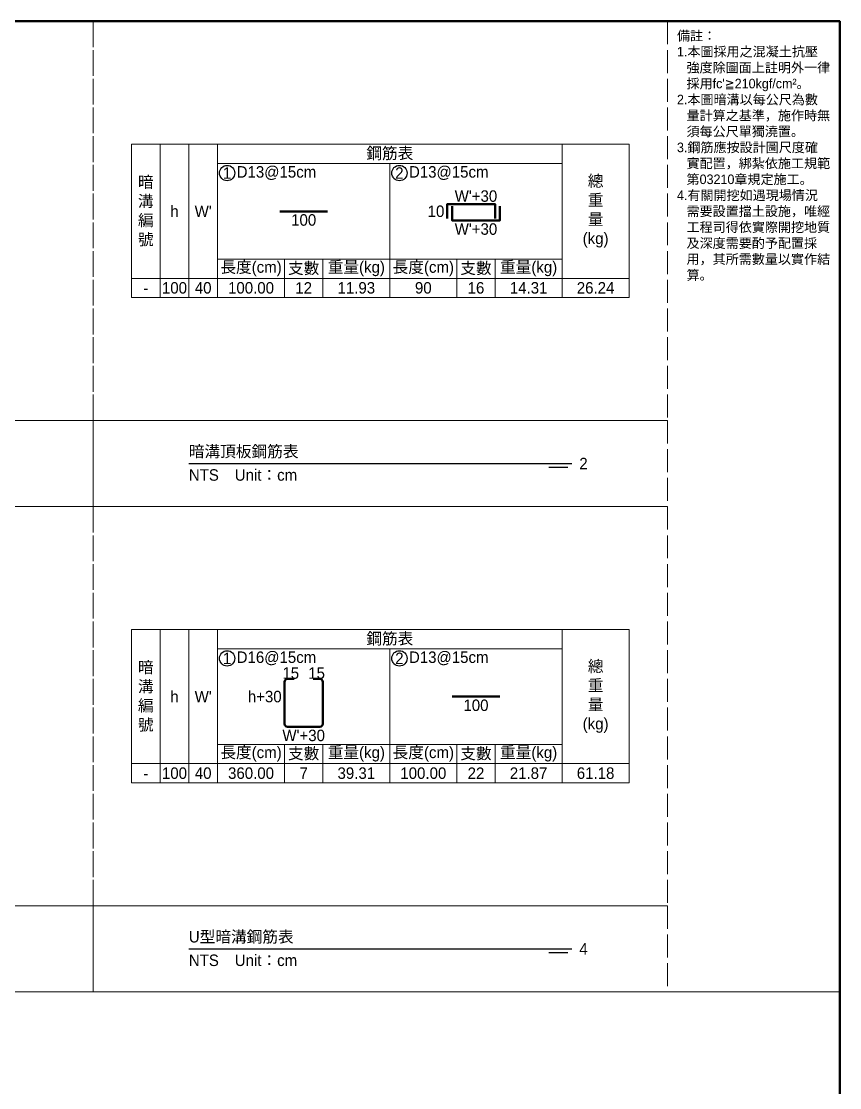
# Model space of a CAD drawing. Extents: x -3420 to 2030, y -3892 to 566.
# Drawn here: x -428 to 0, y -3335 to -2778 of the extents above; entities that cross this region are included whole.
import ezdxf

# ---------------------------------------------------------------- set-up
doc = ezdxf.new("R2010")
doc.units = 0
doc.header["$MEASUREMENT"] = 0
doc.linetypes.add('ACAD_ISO02W100', pattern=[15, 12, -3])
for name, color, linetype, lineweight in [('一、1.基本-圖框', 7, 'Continuous', 20), ('一、3.基本-變更', 1, 'Continuous', 50), ('二、5.繪圖-鋼筋', 60, 'Continuous', 50)]:
    doc.layers.add(name, color=color, linetype=linetype, lineweight=lineweight)
doc.layers.add('一、4.基本-隱藏', color=9, linetype='ACAD_ISO02W100', lineweight=20, plot=False)
doc.layers.add('三、1.文字-說明文字', color=2, linetype='Continuous')
doc.layers.add('三、3.文字-註解文字', color=2, linetype='Continuous')
doc.styles.add('次圖名(詳圖)', font='MS PGothic.ttf', dxfattribs={"height": 6})
doc.styles.add('註解文字(詳圖)', font='MS PGothic.ttf', dxfattribs={"height": 5})

msp = doc.modelspace()

# ---------------------------------------------------------------- linework, layer by layer
at = {"layer": '一、1.基本-圖框'}
for points in [[(-370, -2912.25), (-355, -2912.25), (-355, -2842.25), (-370, -2842.25)], [(-355, -2912.25), (-340, -2912.25), (-340, -2842.25), (-355, -2842.25)], [(-340, -2912.25), (-325, -2912.25), (-325, -2842.25), (-340, -2842.25)], [(-325, -2852.25), (-145, -2852.25), (-145, -2842.25), (-325, -2842.25)], [(-110, -2912.25), (-145, -2912.25), (-145, -2842.25), (-110, -2842.25)], [(-325, -2852.25), (-235, -2852.25), (-235, -2902.25), (-325, -2902.25)], [(-235, -2852.25), (-145, -2852.25), (-145, -2902.25), (-235, -2902.25)], [(-325, -2902.25), (-290, -2902.25), (-290, -2912.25), (-325, -2912.25)], [(-290, -2902.25), (-270, -2902.25), (-270, -2912.25), (-290, -2912.25)], [(-270, -2902.25), (-235, -2902.25), (-235, -2912.25), (-270, -2912.25)], [(-235, -2902.25), (-200, -2902.25), (-200, -2912.25), (-235, -2912.25)], [(-200, -2902.25), (-180, -2902.25), (-180, -2912.25), (-200, -2912.25)], [(-180, -2902.25), (-145, -2902.25), (-145, -2912.25), (-180, -2912.25)], [(-370, -2912.25), (-355, -2912.25), (-355, -2922.25), (-370, -2922.25)], [(-355, -2912.25), (-340, -2912.25), (-340, -2922.25), (-355, -2922.25)], [(-340, -2912.25), (-325, -2912.25), (-325, -2922.25), (-340, -2922.25)], [(-325, -2912.25), (-290, -2912.25), (-290, -2922.25), (-325, -2922.25)], [(-290, -2912.25), (-270, -2912.25), (-270, -2922.25), (-290, -2922.25)], [(-270, -2912.25), (-235, -2912.25), (-235, -2922.25), (-270, -2922.25)], [(-235, -2912.25), (-200, -2912.25), (-200, -2922.25), (-235, -2922.25)], [(-200, -2912.25), (-180, -2912.25), (-180, -2922.25), (-200, -2922.25)], [(-180, -2912.25), (-145, -2912.25), (-145, -2922.25), (-180, -2922.25)], [(-145, -2912.25), (-110, -2912.25), (-110, -2922.25), (-145, -2922.25)], [(-370, -3165.75), (-355, -3165.75), (-355, -3095.75), (-370, -3095.75)], [(-355, -3165.75), (-340, -3165.75), (-340, -3095.75), (-355, -3095.75)], [(-340, -3165.75), (-325, -3165.75), (-325, -3095.75), (-340, -3095.75)], [(-325, -3105.75), (-145, -3105.75), (-145, -3095.75), (-325, -3095.75)], [(-110, -3165.75), (-145, -3165.75), (-145, -3095.75), (-110, -3095.75)], [(-325, -3105.75), (-235, -3105.75), (-235, -3155.75), (-325, -3155.75)], [(-235, -3105.75), (-145, -3105.75), (-145, -3155.75), (-235, -3155.75)], [(-325, -3155.75), (-290, -3155.75), (-290, -3165.75), (-325, -3165.75)], [(-290, -3155.75), (-270, -3155.75), (-270, -3165.75), (-290, -3165.75)], [(-270, -3155.75), (-235, -3155.75), (-235, -3165.75), (-270, -3165.75)], [(-235, -3155.75), (-200, -3155.75), (-200, -3165.75), (-235, -3165.75)], [(-200, -3155.75), (-180, -3155.75), (-180, -3165.75), (-200, -3165.75)], [(-180, -3155.75), (-145, -3155.75), (-145, -3165.75), (-180, -3165.75)], [(-370, -3165.75), (-355, -3165.75), (-355, -3175.75), (-370, -3175.75)], [(-355, -3165.75), (-340, -3165.75), (-340, -3175.75), (-355, -3175.75)], [(-340, -3165.75), (-325, -3165.75), (-325, -3175.75), (-340, -3175.75)], [(-325, -3165.75), (-290, -3165.75), (-290, -3175.75), (-325, -3175.75)], [(-290, -3165.75), (-270, -3165.75), (-270, -3175.75), (-290, -3175.75)], [(-270, -3165.75), (-235, -3165.75), (-235, -3175.75), (-270, -3175.75)], [(-235, -3165.75), (-200, -3165.75), (-200, -3175.75), (-235, -3175.75)], [(-200, -3165.75), (-180, -3165.75), (-180, -3175.75), (-200, -3175.75)], [(-180, -3165.75), (-145, -3165.75), (-145, -3175.75), (-180, -3175.75)], [(-145, -3165.75), (-110, -3165.75), (-110, -3175.75), (-145, -3175.75)]]:
    msp.add_lwpolyline(points, close=True, dxfattribs=at)
at = {"layer": '一、3.基本-變更'}
msp.add_lwpolyline([(-3420, -2778), (0, -2778), (0, -3892), (-3420, -3892)], close=True, dxfattribs=at)
at = {"layer": '一、4.基本-隱藏'}
for points in [[(-780, -2778), (0, -2778), (0, -3285), (-780, -3285)], [(-780, -2778), (-390, -2778), (-390, -2986.5), (-780, -2986.5)], [(-390, -2778), (-90, -2778), (-90, -2986.5), (-390, -2986.5)], [(-780, -2986.5), (-390, -2986.5), (-390, -3031.5), (-780, -3031.5)], [(-390, -2986.5), (-90, -2986.5), (-90, -3031.5), (-390, -3031.5)], [(-780, -3031.5), (-390, -3031.5), (-390, -3240), (-780, -3240)], [(-390, -3031.5), (-90, -3031.5), (-90, -3240), (-390, -3240)], [(-780, -3240), (-390, -3240), (-390, -3285), (-780, -3285)], [(-390, -3240), (-90, -3240), (-90, -3285), (-390, -3285)]]:
    msp.add_lwpolyline(points, close=True, dxfattribs=at)
msp.add_lwpolyline([(-780, -3285), (0, -3285)], dxfattribs=at)
at = {"layer": '三、3.文字-註解文字'}
for points in [[(-340, -3009), (-140, -3009)], [(-142, -3011), (-152, -3011)], [(-340, -3262.5), (-140, -3262.5)], [(-142, -3264.5), (-152, -3264.5)]]:
    msp.add_lwpolyline(points, dxfattribs=at)
for centre in [(-320, -2857.25), (-230, -2857.25), (-320, -3110.75), (-230, -3110.75)]:
    msp.add_circle(centre, 4, dxfattribs=at)
at = {"layer": '二、5.繪圖-鋼筋'}
for points in [[(-205, -2881), (-205, -2873.5), (-180, -2873.5), (-180, -2881)], [(-292.5, -2877.25), (-267.5, -2877.25)], [(-202.5, -2874.5), (-202.5, -2882), (-177.5, -2882), (-177.5, -2874.5)], [(-202.5, -3130.75), (-177.5, -3130.75)]]:
    msp.add_lwpolyline(points, dxfattribs=at)
msp.add_lwpolyline([(-285, -3121.5), (-288.5, -3121.5, 0.4142136), (-290, -3123), (-290, -3145, 0.4142136), (-288.5, -3146.5), (-271.5, -3146.5, 0.4142136), (-270, -3145), (-270, -3123, 0.4142136), (-271.5, -3121.5), (-275, -3121.5)], format="xyb", dxfattribs=at)

# ---------------------------------------------------------------- texts
at = {"layer": '一、1.基本-圖框', "char_height": 6, "attachment_point": 5, "style": '註解文字(詳圖)'}
for s, width, insert in [('{\\fMS PGothic|b0|i0|c128|p34;鋼筋表}', 94.24964, (-235, -2847.25)), ('暗{\\fMS PGothic|b0|i0|c128|p34;溝編號}', 12.98354, (-362.5, -2877.25)), ('{\\fMS PGothic|b0|i0|c128|p34;總重量(kg)}', 6, (-127.5, -2877.25)), ('{\\fMS PGothic|b0|i0|c128|p34;h}', 12.98354, (-347.5, -2877.25)), ("W'", 22.32258, (-332.5, -2877.25)), ('{\\fMS PGothic|b0|i0|c128|p34;長度(cm)}', 35.02324, (-307.5, -2907.25)), ('{\\fMS PGothic|b0|i0|c128|p34;支數}', 19.27354, (-280, -2907.25)), ('{\\fMS PGothic|b0|i0|c128|p34;重量(kg)}', 30.27214, (-252.5, -2907.25)), ('{\\fMS PGothic|b0|i0|c128|p34;長度(cm)}', 35.02324, (-217.5, -2907.25)), ('{\\fMS PGothic|b0|i0|c128|p34;支數}', 19.27354, (-190, -2907.25)), ('{\\fMS PGothic|b0|i0|c128|p34;重量(kg)}', 30.27214, (-162.5, -2907.25)), ('{\\fMS PGothic|b0|i0|c128|p34;鋼筋表}', 94.24964, (-235, -3100.75)), ('暗{\\fMS PGothic|b0|i0|c128|p34;溝編號}', 12.98354, (-362.5, -3130.75)), ('{\\fMS PGothic|b0|i0|c128|p34;總重量(kg)}', 6, (-127.5, -3130.75)), ('{\\fMS PGothic|b0|i0|c128|p34;h}', 12.98354, (-347.5, -3130.75)), ("W'", 22.32258, (-332.5, -3130.75)), ('{\\fMS PGothic|b0|i0|c128|p34;長度(cm)}', 35.02324, (-307.5, -3160.75)), ('{\\fMS PGothic|b0|i0|c128|p34;支數}', 19.27354, (-280, -3160.75)), ('{\\fMS PGothic|b0|i0|c128|p34;重量(kg)}', 30.27214, (-252.5, -3160.75)), ('{\\fMS PGothic|b0|i0|c128|p34;長度(cm)}', 35.02324, (-217.5, -3160.75)), ('{\\fMS PGothic|b0|i0|c128|p34;支數}', 19.27354, (-190, -3160.75)), ('{\\fMS PGothic|b0|i0|c128|p34;重量(kg)}', 30.27214, (-162.5, -3160.75))]:
    msp.add_mtext_dynamic_manual_height_columns(s, width=width, gutter_width=30, heights=[0], dxfattribs=dict(at, insert=insert))
at = {"layer": '三、1.文字-說明文字', "insert": (-85, -2783), "char_height": 5, "attachment_point": 1, "style": '註解文字(詳圖)'}
msp.add_mtext_dynamic_manual_height_columns("{\\fMS PGothic|b0|i0|c128|p34;備註：\\P\\pi-5,l5;1.本圖採用之混凝土抗壓強度除圖面上註明外一律採用fc'≧210kgf/cm²。\\P2.本圖暗溝以每公尺為數量計算之基準，施作時無須每公尺單獨澆置。\\P3.鋼筋應按設計圖尺度確實配置，綁紮依施工規範第03210章規定施工。\\P4.有關開挖如遇現場情況需要設置擋土設施，唯經工程司得依實際開挖地質及深度需要酌予配置採用，其所需數量以實作結算。}", width=80, gutter_width=30, heights=[0], dxfattribs=at)
at = {"layer": '三、3.文字-註解文字', "char_height": 6}
for s, width, gutter_width, insert, attachment_point, style in [('1', 8.38231, 30, (-320, -2857.25), 5, '註解文字(詳圖)'), ('D13@15cm', 6.06582, 30, (-315, -2857.25), 4, '註解文字(詳圖)'), ('2', 8.38231, 30, (-230, -2857.25), 5, '註解文字(詳圖)'), ('{\\fMS PGothic|b0|i0|c128|p34;D1}3{\\fMS PGothic|b0|i0|c128|p34;@}1{\\fMS PGothic|b0|i0|c128|p34;5cm}', 6.06582, 30, (-225, -2857.25), 4, '註解文字(詳圖)'), ('-', 9.06048, 30, (-362.5, -2917.25), 5, '註解文字(詳圖)'), ('100', 9.06048, 30, (-347.5, -2917.25), 5, '註解文字(詳圖)'), ('40', 9.06048, 30, (-332.5, -2917.25), 5, '註解文字(詳圖)'), ('100.00', 9.06048, 30, (-307.5, -2917.25), 5, '註解文字(詳圖)'), ('12', 9.06048, 30, (-280, -2917.25), 5, '註解文字(詳圖)'), ('11.93', 9.06048, 30, (-252.5, -2917.25), 5, '註解文字(詳圖)'), ('90', 9.06048, 30, (-217.5, -2917.25), 5, '註解文字(詳圖)'), ('16', 9.06048, 30, (-190, -2917.25), 5, '註解文字(詳圖)'), ('14.31', 9.06048, 30, (-162.5, -2917.25), 5, '註解文字(詳圖)'), ('26.24', 9.06048, 30, (-127.5, -2917.25), 5, '註解文字(詳圖)'), ('暗{\\fMS PGothic|b0|i0|c128|p34;溝}頂板鋼筋表', 134.12151, 15, (-340, -3003), 4, '次圖名(詳圖)'), ('2', 3, 15, (-136, -3009), 4, '次圖名(詳圖)'), ('NTS{\\fMS PGothic|b0|i0|c128|p34;^IUnit：cm}', 136.03259, 15, (-340, -3015), 4, '次圖名(詳圖)'), ('1', 8.38231, 30, (-320, -3110.75), 5, '註解文字(詳圖)'), ('{\\fMS PGothic|b0|i0|c128|p34;D1}6{\\fMS PGothic|b0|i0|c128|p34;@15cm}', 6.06582, 30, (-315, -3110.75), 4, '註解文字(詳圖)'), ('2', 8.38231, 30, (-230, -3110.75), 5, '註解文字(詳圖)'), ('{\\fMS PGothic|b0|i0|c128|p34;D1}3{\\fMS PGothic|b0|i0|c128|p34;@}1{\\fMS PGothic|b0|i0|c128|p34;5cm}', 6.06582, 30, (-225, -3110.75), 4, '註解文字(詳圖)'), ('100', 9.06048, 30, (-347.5, -3170.75), 5, '註解文字(詳圖)'), ('40', 9.06048, 30, (-332.5, -3170.75), 5, '註解文字(詳圖)'), ('360.00', 9.06048, 30, (-307.5, -3170.75), 5, '註解文字(詳圖)'), ('7', 9.06048, 30, (-280, -3170.75), 5, '註解文字(詳圖)'), ('39.31', 9.06048, 30, (-252.5, -3170.75), 5, '註解文字(詳圖)'), ('{\\fMS PGothic|b0|i0|c128|p34;100}.00', 9.06048, 30, (-217.5, -3170.75), 5, '註解文字(詳圖)'), ('22', 9.06048, 30, (-190, -3170.75), 5, '註解文字(詳圖)'), ('21.87', 9.06048, 30, (-162.5, -3170.75), 5, '註解文字(詳圖)'), ('61.18', 9.06048, 30, (-127.5, -3170.75), 5, '註解文字(詳圖)'), ('-', 9.06048, 30, (-362.5, -3170.75), 5, '註解文字(詳圖)'), ('U型暗溝鋼筋表', 134.12151, 15, (-340, -3256.5), 4, '次圖名(詳圖)'), ('4', 3, 15, (-136, -3262.5), 4, '次圖名(詳圖)'), ('NTS{\\fMS PGothic|b0|i0|c128|p34;^IUnit：cm}', 136.03259, 15, (-340, -3268.5), 4, '次圖名(詳圖)')]:
    msp.add_mtext_dynamic_manual_height_columns(s, width=width, gutter_width=gutter_width, heights=[0], dxfattribs=dict(at, insert=insert, attachment_point=attachment_point, style=style))
at = {"layer": '二、5.繪圖-鋼筋', "char_height": 6, "style": '註解文字(詳圖)'}
for s, width, insert, attachment_point in [("{\\fMS PGothic|b0|i0|c128|p34;W'}+3{\\fMS PGothic|b0|i0|c128|p34;0}", 3.56631, (-190, -2866.277), 2), ('{\\fMS PGothic|b0|i0|c128|p34;10}', 8.87231, (-206.5, -2877.25), 6), ('100', 3.56631, (-280, -2878.75), 2), ("{\\fMS PGothic|b0|i0|c128|p34;W'}+3{\\fMS PGothic|b0|i0|c128|p34;0}", 3.56631, (-190, -2883.5), 2), ('15', 8.87231, (-286.75, -3121.5), 8), ('15', 8.87231, (-273.25, -3121.5), 8), ('{\\fMS PGothic|b0|i0|c128|p34;h+}3{\\fMS PGothic|b0|i0|c128|p34;0}', 8.87231, (-291.5, -3130.75), 6), ('100', 3.56631, (-190, -3132.25), 2), ("{\\fMS PGothic|b0|i0|c128|p34;W'+}3{\\fMS PGothic|b0|i0|c128|p34;0}", 3.56631, (-280, -3148), 2)]:
    msp.add_mtext_dynamic_manual_height_columns(s, width=width, gutter_width=30, heights=[0], dxfattribs=dict(at, insert=insert, attachment_point=attachment_point))

doc.saveas('drawing.dxf')
